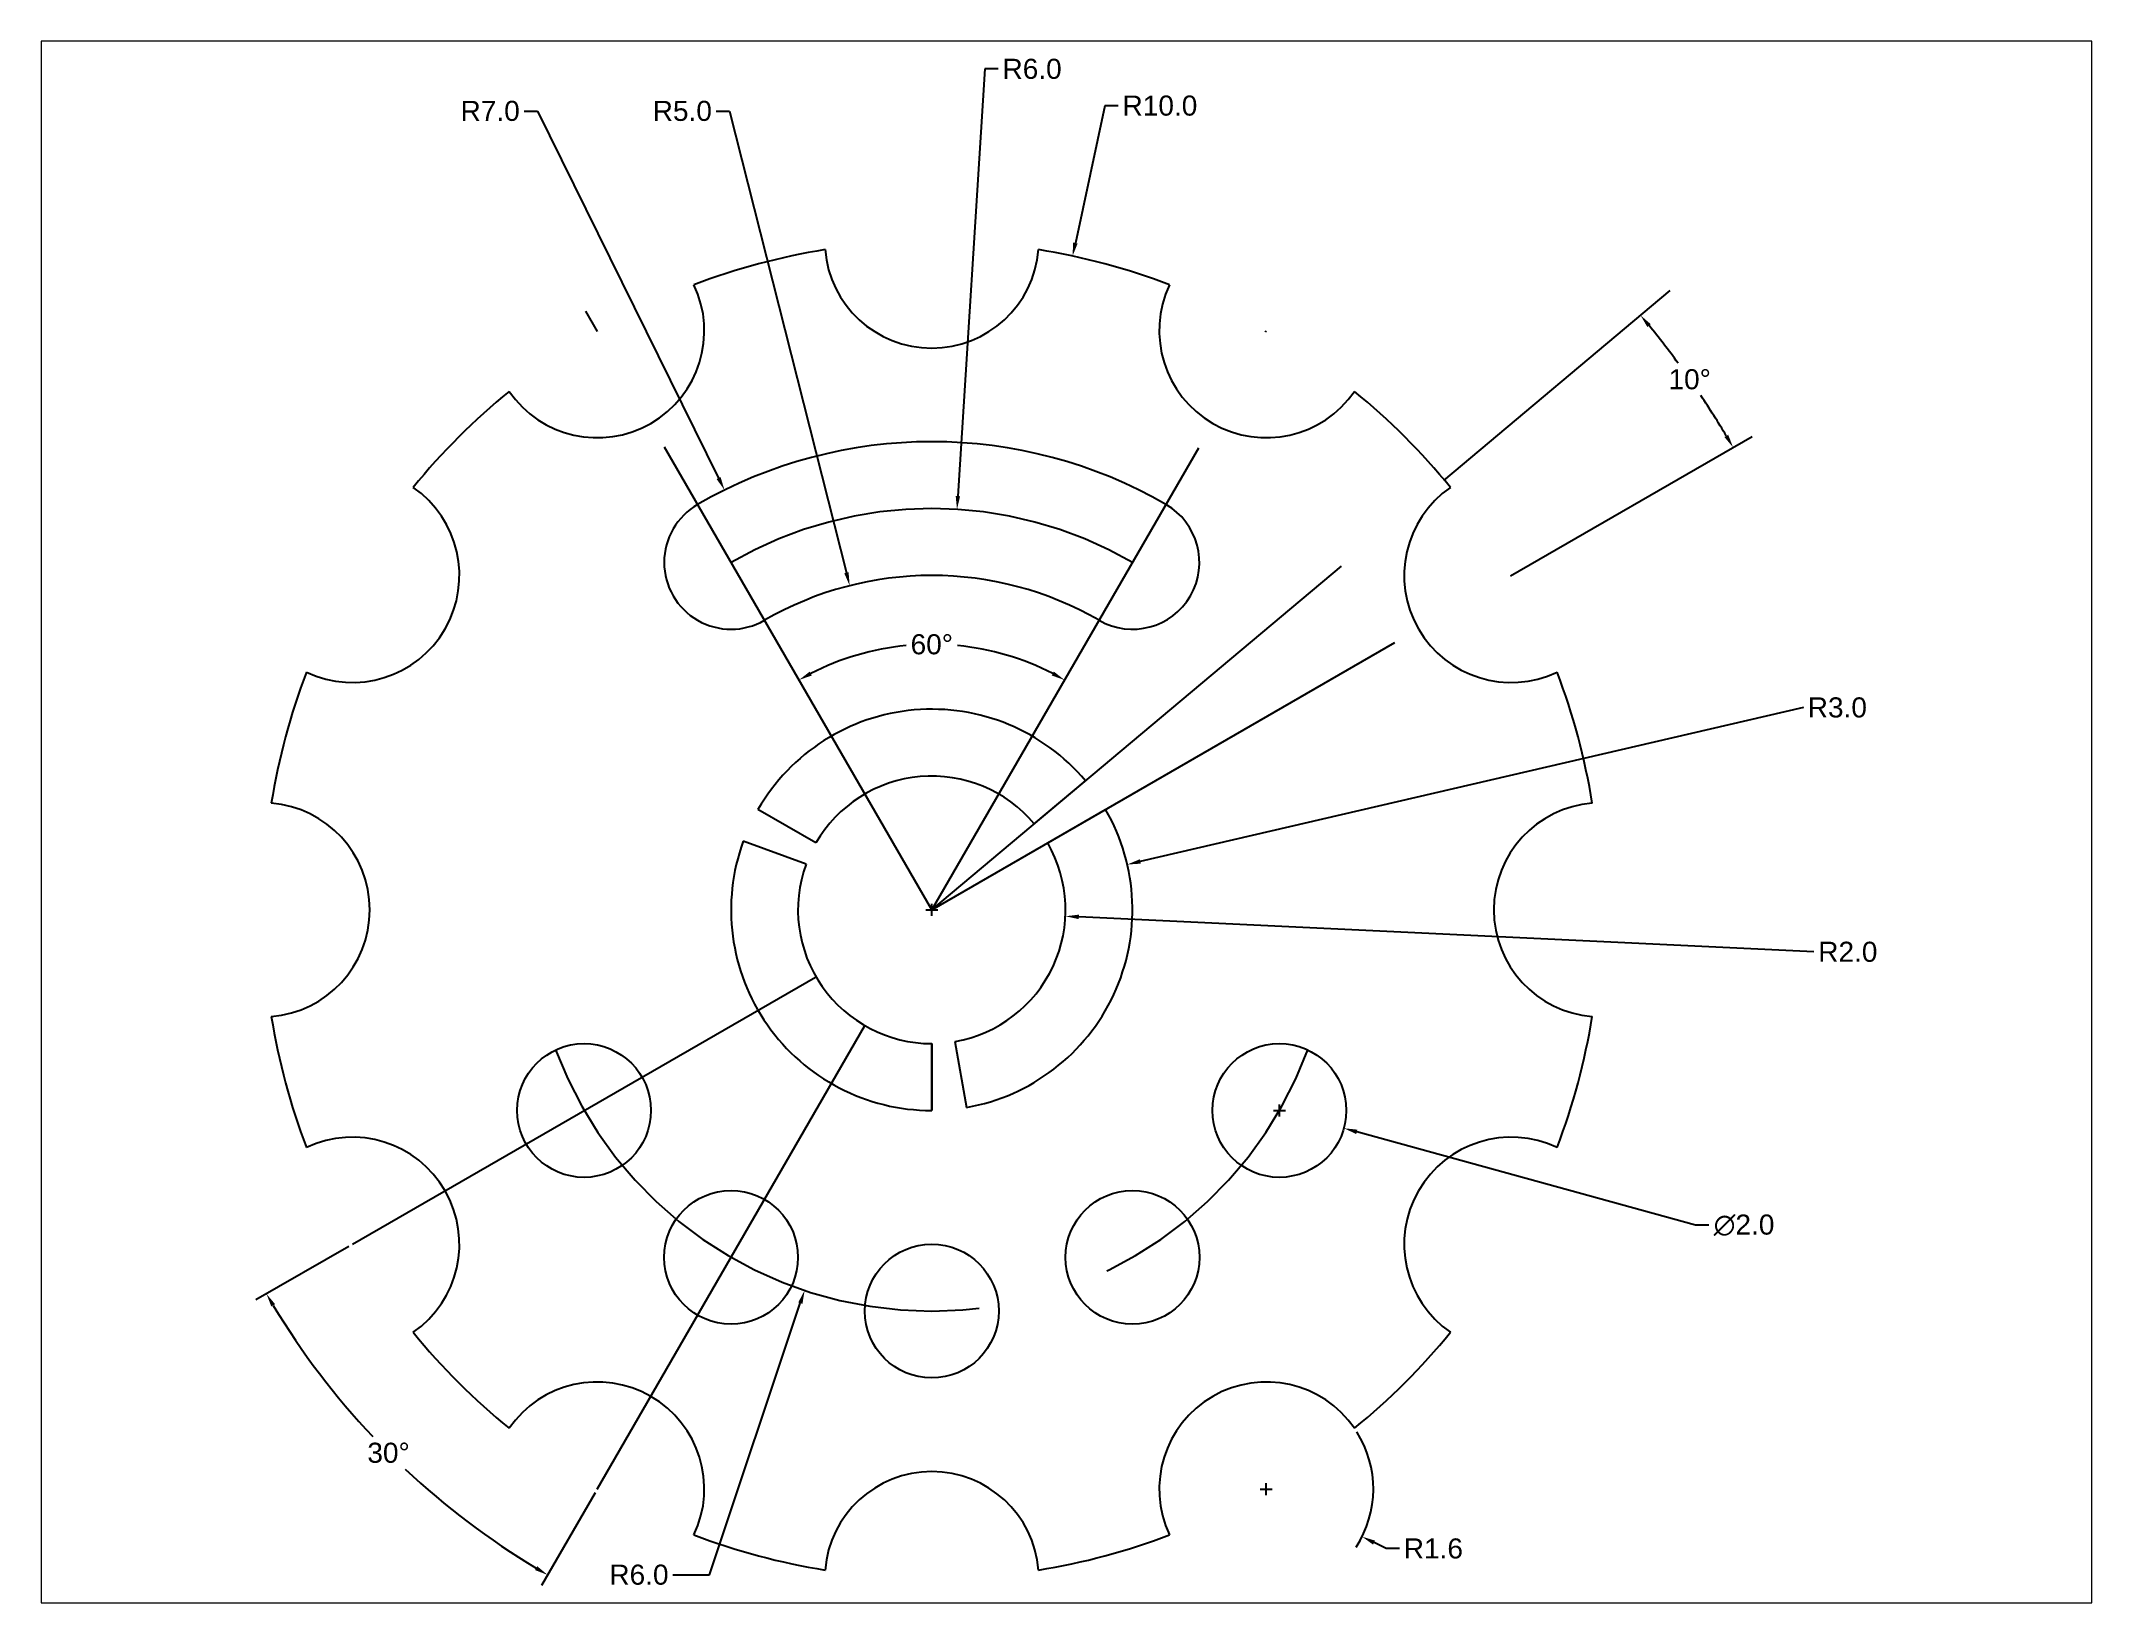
# Paper-space layout 'Layout1' of a CAD drawing. Header units: inches. Extents: x 1.05 to 9.45, y 0.8 to 7.2.
# The model-space entities are those that its viewports show. They can reach past a viewport. Long polylines and large blocks are cut down to what shows.
import ezdxf

# ---------------------------------------------------------------- set-up
doc = ezdxf.new("R2010")
doc.units = ezdxf.units.IN
doc.header["$MEASUREMENT"] = 0
doc.linetypes.add('ACAD_ISO02W100', pattern=[15, 12, -3])
doc.layers.add('DASH', color=253, linetype='Continuous')
doc.layers.add('DIM', color=50, linetype='Continuous')
doc.styles.get("Standard").update_dxf_attribs({"font": 'arial.ttf'})
doc.dimstyles.get("Standard").update_dxf_attribs({"dimtxt": 0.3, "dimasz": 0.2, "dimexe": 0.18, "dimexo": 0.0625, "dimgap": 0.09, "dimtad": 0, "dimtih": 1, "dimtoh": 1, "dimdec": 1, "dimzin": 0, "dimdsep": 46, "dimtxsty": 'Standard', "dimcen": 0.09, "dimadec": 0, "dimazin": 0, "dimtfac": 1, "dimtdec": 1, "dimtofl": 0, "dimtmove": 0, "dimatfit": 3, "dimfxl": 1, "dimtolj": 1, "dimtzin": 0, "dimarcsym": 0})

# ---------------------------------------------------------------- blocks, each defined once
blk = doc.blocks.new('*U2')
blk.add_arc((0, 0.864), 1.6, 184.5886, 355.4114)
blk = doc.blocks.new('*U3')
at = {"color": 0, "linetype": 'ByBlock', "lineweight": -2, "transparency": 16777216}
blk.add_blockref('*U2', (31.015, 20.019), dxfattribs=at)
for p, rotation in [((26.447, 18.795), 29.99999999999998), ((35.583, 18.795), 329.9999999999999), ((23.103, 15.451), 59.99999999999999), ((38.927, 15.451), 300.0000000000001), ((21.879, 10.883), 90), ((40.151, 10.883), 270), ((23.103, 6.315), 120), ((38.927, 6.315), 240), ((26.447, 2.971), 150), ((35.583, 2.971), 210), ((31.015, 1.747), 180)]:
    blk.add_blockref('*U2', p, dxfattribs=dict(at, rotation=rotation))
blk = doc.blocks.new('*D4')
at = {"layer": 'Defpoints', "color": 0, "transparency": 16777216}
for p in [(38.177, 13.193), (33.177, 4.533), (24.516, -0.467), (24.38, -2.848), (28.177, -4.128)]:
    blk.add_point(p, dxfattribs=at)
at = {"layer": 'DIM', "color": 0, "lineweight": -2, "transparency": 16777216}
for p, q in [((24.462, -0.499), (23.076, -1.299)), ((28.145, -4.182), (27.345, -5.568))]:
    blk.add_line(p, q, dxfattribs=at)
for start, end in [(210.9979, 223.3081), (226.7434, 239.0021)]:
    blk.add_arc((33.177, 4.533), 11.483, start, end, dxfattribs=at)
at = {"layer": 'DIM', "color": 0, "transparency": 16777216}
for points in [[(23.305, -1.398), (23.362, -1.364), (23.232, -1.209)], [(27.28, -5.282), (27.246, -5.339), (27.435, -5.412)]]:
    blk.add_solid(points, dxfattribs=at)
at = {"layer": 'DIM', "color": 0, "transparency": 16777216, "insert": (25.057, -3.587), "char_height": 0.3, "attachment_point": 5}
blk.add_mtext('\\A1;30°', dxfattribs=at)
blk = doc.blocks.new('*U5')
for p, q in [((-0.533, -0.179), (0.233, 0.464)), ((-0.333, -0.464), (0.533, 0.036))]:
    blk.add_line(p, q)
blk = doc.blocks.new('*U6')
at = {"color": 0, "linetype": 'ByBlock', "lineweight": -2, "transparency": 16777216}
for p, rotation in [((28.714, 11.939), 120), ((31.25, 8.362), 240)]:
    blk.add_blockref('*U5', p, dxfattribs=dict(at, rotation=rotation))
blk.add_blockref('*U5', (33.08, 12.347), dxfattribs=at)
blk = doc.blocks.new('*D7')
at = {"layer": 'Defpoints', "color": 0, "transparency": 16777216}
for p in [(28.008, 13.485), (38.177, 13.193), (33.866, 8.442), (33.177, 4.533), (28.177, -4.128)]:
    blk.add_point(p, dxfattribs=at)
at = {"layer": 'DIM', "color": 0, "lineweight": -2, "transparency": 16777216}
for start, end in [(95.5671, 117.1129), (62.8871, 84.4329)]:
    blk.add_arc((33.177, 4.533), 3.97, start, end, dxfattribs=at)
at = {"layer": 'DIM', "color": 0, "transparency": 16777216}
for points in [[(31.383, 8.037), (31.352, 8.095), (31.192, 7.97)], [(35.002, 8.095), (34.97, 8.037), (35.161, 7.97)]]:
    blk.add_solid(points, dxfattribs=at)
at = {"layer": 'DIM', "color": 0, "transparency": 16777216, "insert": (33.177, 8.502), "char_height": 0.3, "attachment_point": 5}
blk.add_mtext('\\A1;60°', dxfattribs=at)
blk = doc.blocks.new('*D8')
at = {"layer": 'Defpoints', "color": 0, "transparency": 16777216}
for p in [(44.212, 13.793), (44.731, 12.132), (45.439, 11.613), (33.177, 4.533), (33.177, 4.533)]:
    blk.add_point(p, dxfattribs=at)
at = {"layer": 'DIM', "color": 0, "lineweight": -2, "transparency": 16777216}
for start, end in [(36.2393, 39.1714), (30.8286, 33.7792)]:
    blk.add_arc((33.177, 4.533), 13.83, start, end, dxfattribs=at)
at = {"layer": 'DIM', "color": 0, "transparency": 16777216}
for points in [[(43.873, 13.247), (43.924, 13.29), (43.771, 13.422)], [(45.081, 11.637), (45.024, 11.603), (45.154, 11.448)]]:
    blk.add_solid(points, dxfattribs=at)
at = {"layer": 'DIM', "color": 0, "transparency": 16777216, "insert": (44.505, 12.465), "char_height": 0.3, "attachment_point": 5}
blk.add_mtext('\\A1;10°', dxfattribs=at)
blk = doc.blocks.new('*D9')
at = {"layer": 'Defpoints', "color": 0, "transparency": 16777216}
for p in [(33.177, 4.533), (31.276, -1.158)]:
    blk.add_point(p, dxfattribs=at)
at = {"layer": 'DIM', "color": 0, "lineweight": -2, "transparency": 16777216}
for p, q in [((33.177, 4.443), (33.177, 4.623)), ((33.087, 4.533), (33.267, 4.533)), ((29.856, -5.41), (31.212, -1.348)), ((29.306, -5.41), (29.856, -5.41))]:
    blk.add_line(p, q, dxfattribs=at)
at = {"layer": 'DIM', "color": 0, "transparency": 16777216}
blk.add_solid([(31.181, -1.337), (31.244, -1.359), (31.276, -1.158)], dxfattribs=at)
at = {"layer": 'DIM', "color": 0, "transparency": 16777216, "insert": (28.8, -5.41), "char_height": 0.3, "attachment_point": 5}
blk.add_mtext('\\A1;R6.0', dxfattribs=at)
blk = doc.blocks.new('*D12')
at = {"layer": 'Defpoints', "color": 0, "transparency": 16777216}
for p in [(35.281, 14.309), (33.177, 4.533)]:
    blk.add_point(p, dxfattribs=at)
at = {"layer": 'DIM', "color": 0, "lineweight": -2, "transparency": 16777216}
for p, q in [((35.765, 16.557), (35.323, 14.504)), ((35.965, 16.557), (35.765, 16.557)), ((33.177, 4.443), (33.177, 4.623)), ((33.087, 4.533), (33.267, 4.533))]:
    blk.add_line(p, q, dxfattribs=at)
at = {"layer": 'DIM', "color": 0, "transparency": 16777216}
blk.add_solid([(35.29, 14.511), (35.356, 14.497), (35.281, 14.309)], dxfattribs=at)
at = {"layer": 'DIM', "color": 0, "transparency": 16777216, "insert": (36.587, 16.557), "char_height": 0.3, "attachment_point": 5}
blk.add_mtext('\\A1;R10.0', dxfattribs=at)
blk = doc.blocks.new('*D13')
at = {"layer": 'Defpoints', "color": 0, "transparency": 16777216}
for p in [(30.079, 10.81), (33.177, 4.533)]:
    blk.add_point(p, dxfattribs=at)
at = {"layer": 'DIM', "color": 0, "lineweight": -2, "transparency": 16777216}
for p, q in [((27.082, 16.478), (27.282, 16.478)), ((27.282, 16.478), (29.99, 10.989)), ((33.177, 4.443), (33.177, 4.623)), ((33.087, 4.533), (33.267, 4.533))]:
    blk.add_line(p, q, dxfattribs=at)
at = {"layer": 'DIM', "color": 0, "transparency": 16777216}
blk.add_solid([(30.02, 11.004), (29.96, 10.975), (30.079, 10.81)], dxfattribs=at)
at = {"layer": 'DIM', "color": 0, "transparency": 16777216, "insert": (26.576, 16.478), "char_height": 0.3, "attachment_point": 5}
blk.add_mtext('\\A1;R7.0', dxfattribs=at)
blk = doc.blocks.new('*D14')
at = {"layer": 'Defpoints', "color": 0, "transparency": 16777216}
for p in [(33.554, 10.521), (33.177, 4.533)]:
    blk.add_point(p, dxfattribs=at)
at = {"layer": 'DIM', "color": 0, "lineweight": -2, "transparency": 16777216}
for p, q in [((33.97, 17.107), (33.567, 10.72)), ((34.17, 17.107), (33.97, 17.107)), ((33.177, 4.443), (33.177, 4.623)), ((33.087, 4.533), (33.267, 4.533))]:
    blk.add_line(p, q, dxfattribs=at)
at = {"layer": 'DIM', "color": 0, "transparency": 16777216}
blk.add_solid([(33.534, 10.723), (33.6, 10.718), (33.554, 10.521)], dxfattribs=at)
at = {"layer": 'DIM', "color": 0, "transparency": 16777216, "insert": (34.676, 17.107), "char_height": 0.3, "attachment_point": 5}
blk.add_mtext('\\A1;R6.0', dxfattribs=at)
blk = doc.blocks.new('*D15')
at = {"layer": 'Defpoints', "color": 0, "transparency": 16777216}
for p in [(31.95, 9.38), (33.177, 4.533)]:
    blk.add_point(p, dxfattribs=at)
at = {"layer": 'DIM', "color": 0, "lineweight": -2, "transparency": 16777216}
for p, q in [((29.954, 16.478), (30.154, 16.478)), ((30.154, 16.478), (31.901, 9.574)), ((33.177, 4.443), (33.177, 4.623)), ((33.087, 4.533), (33.267, 4.533))]:
    blk.add_line(p, q, dxfattribs=at)
at = {"layer": 'DIM', "color": 0, "transparency": 16777216}
blk.add_solid([(31.933, 9.582), (31.869, 9.566), (31.95, 9.38)], dxfattribs=at)
at = {"layer": 'DIM', "color": 0, "transparency": 16777216, "insert": (29.448, 16.478), "char_height": 0.3, "attachment_point": 5}
blk.add_mtext('\\A1;R5.0', dxfattribs=at)
blk = doc.blocks.new('*D16')
at = {"layer": 'Defpoints', "color": 0, "transparency": 16777216}
for p in [(36.099, 5.211), (33.177, 4.533)]:
    blk.add_point(p, dxfattribs=at)
at = {"layer": 'DIM', "color": 0, "lineweight": -2, "transparency": 16777216}
for p, q in [((46.205, 7.558), (36.294, 5.257)), ((33.177, 4.443), (33.177, 4.623)), ((33.087, 4.533), (33.267, 4.533))]:
    blk.add_line(p, q, dxfattribs=at)
at = {"layer": 'DIM', "color": 0, "transparency": 16777216}
blk.add_solid([(36.286, 5.289), (36.301, 5.224), (36.099, 5.211)], dxfattribs=at)
at = {"layer": 'DIM', "color": 0, "transparency": 16777216, "insert": (46.712, 7.558), "char_height": 0.3, "attachment_point": 5}
blk.add_mtext('\\A1;R3.0', dxfattribs=at)
blk = doc.blocks.new('*D17')
at = {"layer": 'Defpoints', "color": 0, "transparency": 16777216}
for p in [(33.177, 4.533), (35.174, 4.437)]:
    blk.add_point(p, dxfattribs=at)
at = {"layer": 'DIM', "color": 0, "lineweight": -2, "transparency": 16777216}
for p, q in [((33.177, 4.443), (33.177, 4.623)), ((33.087, 4.533), (33.267, 4.533)), ((46.363, 3.904), (35.374, 4.428))]:
    blk.add_line(p, q, dxfattribs=at)
at = {"layer": 'DIM', "color": 0, "transparency": 16777216}
blk.add_solid([(35.376, 4.461), (35.372, 4.395), (35.174, 4.437)], dxfattribs=at)
at = {"layer": 'DIM', "color": 0, "transparency": 16777216, "insert": (46.869, 3.904), "char_height": 0.3, "attachment_point": 5}
blk.add_mtext('\\A1;R2.0', dxfattribs=at)
blk = doc.blocks.new('*D18')
at = {"layer": 'Defpoints', "color": 0, "transparency": 16777216}
for p in [(37.409, 1.799), (39.337, 1.267)]:
    blk.add_point(p, dxfattribs=at)
at = {"layer": 'DIM', "color": 0, "lineweight": -2, "transparency": 16777216}
for p, q in [((38.373, 1.443), (38.373, 1.623)), ((38.283, 1.533), (38.463, 1.533)), ((44.592, -0.183), (39.529, 1.214)), ((44.792, -0.183), (44.592, -0.183))]:
    blk.add_line(p, q, dxfattribs=at)
at = {"layer": 'DIM', "color": 0, "transparency": 16777216}
blk.add_solid([(39.538, 1.246), (39.521, 1.181), (39.337, 1.267)], dxfattribs=at)
at = {"layer": 'DIM', "color": 0, "transparency": 16777216, "insert": (45.318, -0.183), "char_height": 0.3, "attachment_point": 5}
blk.add_mtext('\\A1;∅2.0', dxfattribs=at)
blk = doc.blocks.new('*D19')
at = {"layer": 'Defpoints', "color": 0, "transparency": 16777216}
for p in [(38.177, -4.128), (39.609, -4.84)]:
    blk.add_point(p, dxfattribs=at)
at = {"layer": 'DIM', "color": 0, "lineweight": -2, "transparency": 16777216}
for p, q in [((38.087, -4.128), (38.267, -4.128)), ((38.177, -4.218), (38.177, -4.038)), ((39.967, -5.018), (39.788, -4.929)), ((40.167, -5.018), (39.967, -5.018))]:
    blk.add_line(p, q, dxfattribs=at)
blk.add_arc((38.177, -4.128), 1.6, 327.1169, 32.3504, dxfattribs=at)
at = {"layer": 'DIM', "color": 0, "transparency": 16777216}
blk.add_solid([(39.803, -4.899), (39.773, -4.959), (39.609, -4.84)], dxfattribs=at)
at = {"layer": 'DIM', "color": 0, "transparency": 16777216, "insert": (40.674, -5.018), "char_height": 0.3, "attachment_point": 5}
blk.add_mtext('\\A1;R1.6', dxfattribs=at)

msp = doc.modelspace()

# ---------------------------------------------------------------- linework, layer by layer
for p, q in [((38.177, 13.193), (38.177, 13.193)), ((33.177, 1.533), (33.177, 2.533))]:
    msp.add_line(p, q)
for centre in [(27.98, 1.533), (38.373, 1.533), (30.177, -0.663), (36.177, -0.663), (33.177, -1.467)]:
    msp.add_circle(centre, 1)
for centre, radius, start, end in [((33.177, 4.533), 10, 99.1771, 110.8229), ((33.177, 4.533), 10, 69.1771, 80.8229), ((33.177, 4.533), 10, 129.1771, 140.8229), ((33.177, 4.533), 10, 39.1771, 50.8229), ((33.177, 4.533), 7, 60, 120), ((30.177, 9.729), 1, 120, 300), ((33.177, 4.533), 5, 60, 120), ((33.177, 4.533), 10, 159.1771, 170.8229), ((33.177, 4.533), 10, 9.1771, 20.8229), ((33.177, 4.533), 3, 40, 150), ((33.177, 4.533), 2, 40, 150), ((33.177, 4.533), 3, 280, 30), ((33.177, 4.533), 3, 160, 270), ((33.177, 4.533), 2, 280, 30), ((33.177, 4.533), 2, 160, 270), ((33.177, 4.533), 10, 189.1771, 200.8229), ((33.177, 4.533), 10, 339.1771, 350.8229), ((33.177, 4.533), 10, 219.1771, 230.8229), ((33.177, 4.533), 10, 309.1771, 320.8229), ((33.177, 4.533), 10, 249.1771, 260.8229), ((33.177, 4.533), 10, 279.1771, 290.8229)]:
    msp.add_arc(centre, radius, start, end)
at = {"linetype": 'ACAD_ISO02W100', "ltscale": 0.05}
msp.add_arc((36.177, 9.729), 1, 240, 60, dxfattribs=at)
at = {"layer": 'DASH', "linetype": 'ACAD_ISO02W100', "ltscale": 0.05}
for p, q in [((33.177, 4.533), (44.212, 13.793)), ((33.177, 4.533), (28.008, 13.485)), ((28.177, -4.128), (38.177, 13.193)), ((33.177, 4.533), (45.439, 11.613)), ((24.516, -0.467), (33.177, 4.533))]:
    msp.add_line(p, q, dxfattribs=at)
for start, end in [(60, 120), (200.4396, 339.5604)]:
    msp.add_arc((33.177, 4.533), 6, start, end, dxfattribs=at)

# ---------------------------------------------------------------- block references
for name in ['*U3', '*U6']:
    msp.add_blockref(name, (2.162, -6.35))

# ---------------------------------------------------------------- dimensions: what is measured, and where the dimension line sits
at = {"layer": 'DIM'}
for mpoint, picture, middle in [((33.554, 10.521), '*D14', (34.676, 17.107)), ((30.079, 10.81), '*D13', (26.576, 16.478)), ((31.95, 9.38), '*D15', (29.448, 16.478)), ((35.281, 14.309), '*D12', (36.587, 16.557)), ((36.099, 5.211), '*D16', (46.205, 7.558)), ((31.276, -1.158), '*D9', (28.8, -5.41)), ((35.174, 4.437), '*D17', (46.363, 3.904))]:
    dim = msp.add_radius_dim(center=(33.177, 4.533), mpoint=mpoint, dimstyle='Standard', dxfattribs=at)
    dim.commit()
    dim.dimension.update_dxf_attribs({"geometry": picture, "text_midpoint": middle, "dimtype": 164})
for base, line1, line2, picture, middle in [((44.731, 12.132), ((33.177, 4.533), (45.439, 11.613)), ((33.177, 4.533), (44.212, 13.793)), '*D8', (44.505, 12.465)), ((24.38, -2.848), ((28.177, -4.128), (38.177, 13.193)), ((24.516, -0.467), (33.177, 4.533)), '*D4', (25.057, -3.587)), ((33.866, 8.442), ((28.177, -4.128), (38.177, 13.193)), ((33.177, 4.533), (28.008, 13.485)), '*D7', (33.177, 8.502))]:
    dim = msp.add_angular_dim_2l(base=base, line1=line1, line2=line2, dimstyle='Standard', dxfattribs=at)
    dim.commit()
    dim.dimension.update_dxf_attribs({"geometry": picture, "text_midpoint": middle})
dim = msp.add_diameter_dim_2p(p1=(37.409, 1.799), p2=(39.337, 1.267), dimstyle='Standard', dxfattribs=at)
dim.commit()
dim.dimension.update_dxf_attribs({"geometry": '*D18', "text_midpoint": (45.318, -0.183), "dimtype": 163})
dim = msp.add_radius_dim(center=(38.177, -4.128), mpoint=(39.609, -4.84), dimstyle='Standard', dxfattribs=at)
dim.commit()
dim.dimension.update_dxf_attribs({"geometry": '*D19', "text_midpoint": (40.674, -5.018)})

psp = doc.layouts.get("Layout1")

# ---------------------------------------------------------------- viewports
at = {"layer": 'DIM'}
psp.add_viewport(center=(5.25, 4), size=(8.4, 6.4), view_center_point=(35.1905, 5.8466), view_height=23.356542, dxfattribs=at)

doc.saveas('drawing.dxf')
